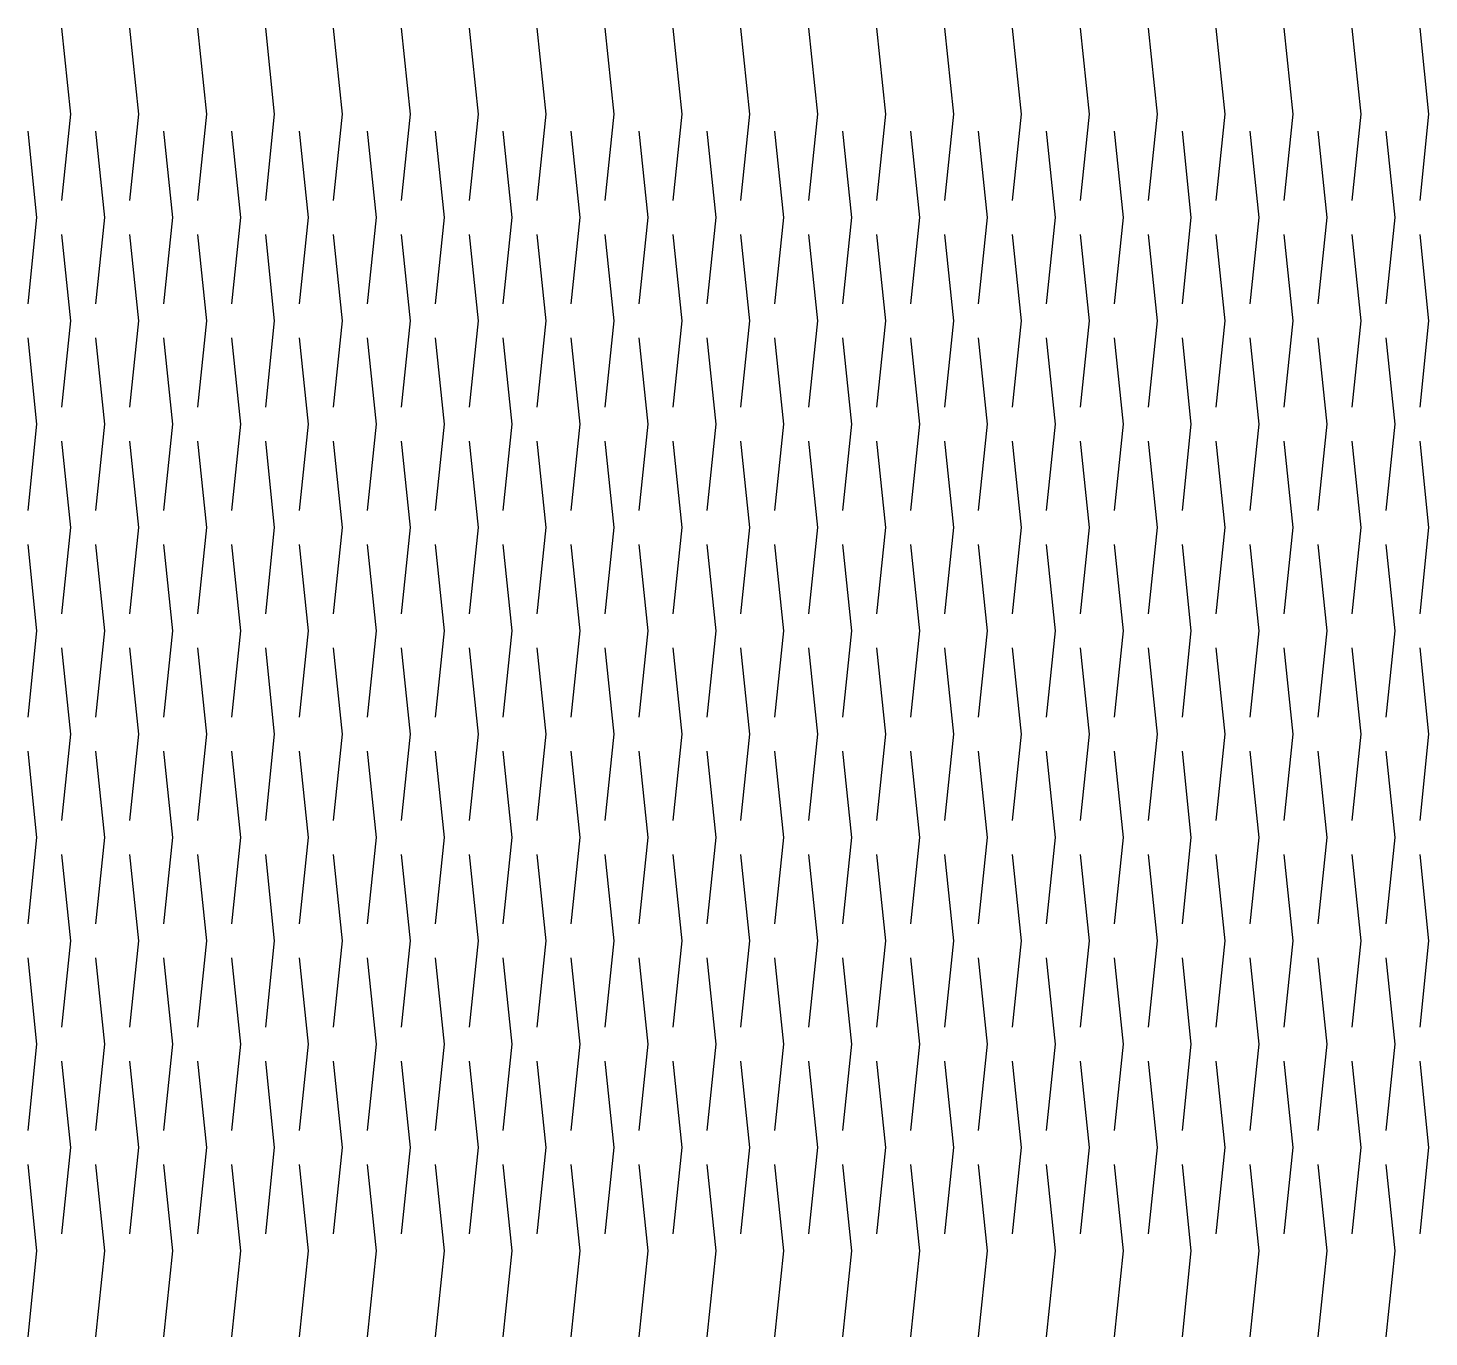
# Model space of a CAD drawing. Header units: millimetres. Extents: x 1.2 to 99.4, y 2.4 to 94.2.
import ezdxf

# ---------------------------------------------------------------- set-up
doc = ezdxf.new("R2010")
doc.units = ezdxf.units.MM
doc.layers.add('CUT', color=1, linetype='Continuous')

msp = doc.modelspace()

# ---------------------------------------------------------------- linework, layer by layer
at = {"layer": 'CUT'}
for points in [[(3.571, 82.15), (4.201, 88.2), (3.571, 94.25)], [(8.333, 82.15), (8.963, 88.2), (8.333, 94.25)], [(13.095, 82.15), (13.725, 88.2), (13.095, 94.25)], [(17.857, 82.15), (18.487, 88.2), (17.857, 94.25)], [(22.619, 82.15), (23.249, 88.2), (22.619, 94.25)], [(27.381, 82.15), (28.011, 88.2), (27.381, 94.25)], [(32.143, 82.15), (32.773, 88.2), (32.143, 94.25)], [(36.905, 82.15), (37.535, 88.2), (36.905, 94.25)], [(41.667, 82.15), (42.297, 88.2), (41.667, 94.25)], [(46.429, 82.15), (47.059, 88.2), (46.429, 94.25)], [(51.19, 82.15), (51.82, 88.2), (51.19, 94.25)], [(55.952, 82.15), (56.582, 88.2), (55.952, 94.25)], [(60.714, 82.15), (61.344, 88.2), (60.714, 94.25)], [(65.476, 82.15), (66.106, 88.2), (65.476, 94.25)], [(70.238, 82.15), (70.868, 88.2), (70.238, 94.25)], [(75, 82.15), (75.63, 88.2), (75, 94.25)], [(79.762, 82.15), (80.392, 88.2), (79.762, 94.25)], [(84.524, 82.15), (85.154, 88.2), (84.524, 94.25)], [(89.286, 82.15), (89.916, 88.2), (89.286, 94.25)], [(94.048, 82.15), (94.678, 88.2), (94.048, 94.25)], [(98.81, 82.15), (99.44, 88.2), (98.81, 94.25)], [(1.19, 74.9), (1.82, 80.95), (1.19, 87)], [(5.952, 74.9), (6.582, 80.95), (5.952, 87)], [(10.714, 74.9), (11.344, 80.95), (10.714, 87)], [(15.476, 74.9), (16.106, 80.95), (15.476, 87)], [(20.238, 74.9), (20.868, 80.95), (20.238, 87)], [(25, 74.9), (25.63, 80.95), (25, 87)], [(29.762, 74.9), (30.392, 80.95), (29.762, 87)], [(34.524, 74.9), (35.154, 80.95), (34.524, 87)], [(39.286, 74.9), (39.916, 80.95), (39.286, 87)], [(44.048, 74.9), (44.678, 80.95), (44.048, 87)], [(48.81, 74.9), (49.44, 80.95), (48.81, 87)], [(53.571, 74.9), (54.201, 80.95), (53.571, 87)], [(58.333, 74.9), (58.963, 80.95), (58.333, 87)], [(63.095, 74.9), (63.725, 80.95), (63.095, 87)], [(67.857, 74.9), (68.487, 80.95), (67.857, 87)], [(72.619, 74.9), (73.249, 80.95), (72.619, 87)], [(77.381, 74.9), (78.011, 80.95), (77.381, 87)], [(82.143, 74.9), (82.773, 80.95), (82.143, 87)], [(86.905, 74.9), (87.535, 80.95), (86.905, 87)], [(91.667, 74.9), (92.297, 80.95), (91.667, 87)], [(96.429, 74.9), (97.059, 80.95), (96.429, 87)], [(3.571, 67.65), (4.201, 73.7), (3.571, 79.75)], [(8.333, 67.65), (8.963, 73.7), (8.333, 79.75)], [(13.095, 67.65), (13.725, 73.7), (13.095, 79.75)], [(17.857, 67.65), (18.487, 73.7), (17.857, 79.75)], [(22.619, 67.65), (23.249, 73.7), (22.619, 79.75)], [(27.381, 67.65), (28.011, 73.7), (27.381, 79.75)], [(32.143, 67.65), (32.773, 73.7), (32.143, 79.75)], [(36.905, 67.65), (37.535, 73.7), (36.905, 79.75)], [(41.667, 67.65), (42.297, 73.7), (41.667, 79.75)], [(46.429, 67.65), (47.059, 73.7), (46.429, 79.75)], [(51.19, 67.65), (51.82, 73.7), (51.19, 79.75)], [(55.952, 67.65), (56.582, 73.7), (55.952, 79.75)], [(60.714, 67.65), (61.344, 73.7), (60.714, 79.75)], [(65.476, 67.65), (66.106, 73.7), (65.476, 79.75)], [(70.238, 67.65), (70.868, 73.7), (70.238, 79.75)], [(75, 67.65), (75.63, 73.7), (75, 79.75)], [(79.762, 67.65), (80.392, 73.7), (79.762, 79.75)], [(84.524, 67.65), (85.154, 73.7), (84.524, 79.75)], [(89.286, 67.65), (89.916, 73.7), (89.286, 79.75)], [(94.048, 67.65), (94.678, 73.7), (94.048, 79.75)], [(98.81, 67.65), (99.44, 73.7), (98.81, 79.75)], [(1.19, 60.4), (1.82, 66.45), (1.19, 72.5)], [(5.952, 60.4), (6.582, 66.45), (5.952, 72.5)], [(10.714, 60.4), (11.344, 66.45), (10.714, 72.5)], [(15.476, 60.4), (16.106, 66.45), (15.476, 72.5)], [(20.238, 60.4), (20.868, 66.45), (20.238, 72.5)], [(25, 60.4), (25.63, 66.45), (25, 72.5)], [(29.762, 60.4), (30.392, 66.45), (29.762, 72.5)], [(34.524, 60.4), (35.154, 66.45), (34.524, 72.5)], [(39.286, 60.4), (39.916, 66.45), (39.286, 72.5)], [(44.048, 60.4), (44.678, 66.45), (44.048, 72.5)], [(48.81, 60.4), (49.44, 66.45), (48.81, 72.5)], [(53.571, 60.4), (54.201, 66.45), (53.571, 72.5)], [(58.333, 60.4), (58.963, 66.45), (58.333, 72.5)], [(63.095, 60.4), (63.725, 66.45), (63.095, 72.5)], [(67.857, 60.4), (68.487, 66.45), (67.857, 72.5)], [(72.619, 60.4), (73.249, 66.45), (72.619, 72.5)], [(77.381, 60.4), (78.011, 66.45), (77.381, 72.5)], [(82.143, 60.4), (82.773, 66.45), (82.143, 72.5)], [(86.905, 60.4), (87.535, 66.45), (86.905, 72.5)], [(91.667, 60.4), (92.297, 66.45), (91.667, 72.5)], [(96.429, 60.4), (97.059, 66.45), (96.429, 72.5)], [(3.571, 53.15), (4.201, 59.2), (3.571, 65.25)], [(8.333, 53.15), (8.963, 59.2), (8.333, 65.25)], [(13.095, 53.15), (13.725, 59.2), (13.095, 65.25)], [(17.857, 53.15), (18.487, 59.2), (17.857, 65.25)], [(22.619, 53.15), (23.249, 59.2), (22.619, 65.25)], [(27.381, 53.15), (28.011, 59.2), (27.381, 65.25)], [(32.143, 53.15), (32.773, 59.2), (32.143, 65.25)], [(36.905, 53.15), (37.535, 59.2), (36.905, 65.25)], [(41.667, 53.15), (42.297, 59.2), (41.667, 65.25)], [(46.429, 53.15), (47.059, 59.2), (46.429, 65.25)], [(51.19, 53.15), (51.82, 59.2), (51.19, 65.25)], [(55.952, 53.15), (56.582, 59.2), (55.952, 65.25)], [(60.714, 53.15), (61.344, 59.2), (60.714, 65.25)], [(65.476, 53.15), (66.106, 59.2), (65.476, 65.25)], [(70.238, 53.15), (70.868, 59.2), (70.238, 65.25)], [(75, 53.15), (75.63, 59.2), (75, 65.25)], [(79.762, 53.15), (80.392, 59.2), (79.762, 65.25)], [(84.524, 53.15), (85.154, 59.2), (84.524, 65.25)], [(89.286, 53.15), (89.916, 59.2), (89.286, 65.25)], [(94.048, 53.15), (94.678, 59.2), (94.048, 65.25)], [(98.81, 53.15), (99.44, 59.2), (98.81, 65.25)], [(1.19, 45.9), (1.82, 51.95), (1.19, 58)], [(5.952, 45.9), (6.582, 51.95), (5.952, 58)], [(10.714, 45.9), (11.344, 51.95), (10.714, 58)], [(15.476, 45.9), (16.106, 51.95), (15.476, 58)], [(20.238, 45.9), (20.868, 51.95), (20.238, 58)], [(25, 45.9), (25.63, 51.95), (25, 58)], [(29.762, 45.9), (30.392, 51.95), (29.762, 58)], [(34.524, 45.9), (35.154, 51.95), (34.524, 58)], [(39.286, 45.9), (39.916, 51.95), (39.286, 58)], [(44.048, 45.9), (44.678, 51.95), (44.048, 58)], [(48.81, 45.9), (49.44, 51.95), (48.81, 58)], [(53.571, 45.9), (54.201, 51.95), (53.571, 58)], [(58.333, 45.9), (58.963, 51.95), (58.333, 58)], [(63.095, 45.9), (63.725, 51.95), (63.095, 58)], [(67.857, 45.9), (68.487, 51.95), (67.857, 58)], [(72.619, 45.9), (73.249, 51.95), (72.619, 58)], [(77.381, 45.9), (78.011, 51.95), (77.381, 58)], [(82.143, 45.9), (82.773, 51.95), (82.143, 58)], [(86.905, 45.9), (87.535, 51.95), (86.905, 58)], [(91.667, 45.9), (92.297, 51.95), (91.667, 58)], [(96.429, 45.9), (97.059, 51.95), (96.429, 58)], [(3.571, 38.65), (4.201, 44.7), (3.571, 50.75)], [(8.333, 38.65), (8.963, 44.7), (8.333, 50.75)], [(13.095, 38.65), (13.725, 44.7), (13.095, 50.75)], [(17.857, 38.65), (18.487, 44.7), (17.857, 50.75)], [(22.619, 38.65), (23.249, 44.7), (22.619, 50.75)], [(27.381, 38.65), (28.011, 44.7), (27.381, 50.75)], [(32.143, 38.65), (32.773, 44.7), (32.143, 50.75)], [(36.905, 38.65), (37.535, 44.7), (36.905, 50.75)], [(41.667, 38.65), (42.297, 44.7), (41.667, 50.75)], [(46.429, 38.65), (47.059, 44.7), (46.429, 50.75)], [(51.19, 38.65), (51.82, 44.7), (51.19, 50.75)], [(55.952, 38.65), (56.582, 44.7), (55.952, 50.75)], [(60.714, 38.65), (61.344, 44.7), (60.714, 50.75)], [(65.476, 38.65), (66.106, 44.7), (65.476, 50.75)], [(70.238, 38.65), (70.868, 44.7), (70.238, 50.75)], [(75, 38.65), (75.63, 44.7), (75, 50.75)], [(79.762, 38.65), (80.392, 44.7), (79.762, 50.75)], [(84.524, 38.65), (85.154, 44.7), (84.524, 50.75)], [(89.286, 38.65), (89.916, 44.7), (89.286, 50.75)], [(94.048, 38.65), (94.678, 44.7), (94.048, 50.75)], [(98.81, 38.65), (99.44, 44.7), (98.81, 50.75)], [(1.19, 31.4), (1.82, 37.45), (1.19, 43.5)], [(5.952, 31.4), (6.582, 37.45), (5.952, 43.5)], [(10.714, 31.4), (11.344, 37.45), (10.714, 43.5)], [(15.476, 31.4), (16.106, 37.45), (15.476, 43.5)], [(20.238, 31.4), (20.868, 37.45), (20.238, 43.5)], [(25, 31.4), (25.63, 37.45), (25, 43.5)], [(29.762, 31.4), (30.392, 37.45), (29.762, 43.5)], [(34.524, 31.4), (35.154, 37.45), (34.524, 43.5)], [(39.286, 31.4), (39.916, 37.45), (39.286, 43.5)], [(44.048, 31.4), (44.678, 37.45), (44.048, 43.5)], [(48.81, 31.4), (49.44, 37.45), (48.81, 43.5)], [(53.571, 31.4), (54.201, 37.45), (53.571, 43.5)], [(58.333, 31.4), (58.963, 37.45), (58.333, 43.5)], [(63.095, 31.4), (63.725, 37.45), (63.095, 43.5)], [(67.857, 31.4), (68.487, 37.45), (67.857, 43.5)], [(72.619, 31.4), (73.249, 37.45), (72.619, 43.5)], [(77.381, 31.4), (78.011, 37.45), (77.381, 43.5)], [(82.143, 31.4), (82.773, 37.45), (82.143, 43.5)], [(86.905, 31.4), (87.535, 37.45), (86.905, 43.5)], [(91.667, 31.4), (92.297, 37.45), (91.667, 43.5)], [(96.429, 31.4), (97.059, 37.45), (96.429, 43.5)], [(3.571, 24.15), (4.201, 30.2), (3.571, 36.25)], [(8.333, 24.15), (8.963, 30.2), (8.333, 36.25)], [(13.095, 24.15), (13.725, 30.2), (13.095, 36.25)], [(17.857, 24.15), (18.487, 30.2), (17.857, 36.25)], [(22.619, 24.15), (23.249, 30.2), (22.619, 36.25)], [(27.381, 24.15), (28.011, 30.2), (27.381, 36.25)], [(32.143, 24.15), (32.773, 30.2), (32.143, 36.25)], [(36.905, 24.15), (37.535, 30.2), (36.905, 36.25)], [(41.667, 24.15), (42.297, 30.2), (41.667, 36.25)], [(46.429, 24.15), (47.059, 30.2), (46.429, 36.25)], [(51.19, 24.15), (51.82, 30.2), (51.19, 36.25)], [(55.952, 24.15), (56.582, 30.2), (55.952, 36.25)], [(60.714, 24.15), (61.344, 30.2), (60.714, 36.25)], [(65.476, 24.15), (66.106, 30.2), (65.476, 36.25)], [(70.238, 24.15), (70.868, 30.2), (70.238, 36.25)], [(75, 24.15), (75.63, 30.2), (75, 36.25)], [(79.762, 24.15), (80.392, 30.2), (79.762, 36.25)], [(84.524, 24.15), (85.154, 30.2), (84.524, 36.25)], [(89.286, 24.15), (89.916, 30.2), (89.286, 36.25)], [(94.048, 24.15), (94.678, 30.2), (94.048, 36.25)], [(98.81, 24.15), (99.44, 30.2), (98.81, 36.25)], [(1.19, 16.9), (1.82, 22.95), (1.19, 29)], [(5.952, 16.9), (6.582, 22.95), (5.952, 29)], [(10.714, 16.9), (11.344, 22.95), (10.714, 29)], [(15.476, 16.9), (16.106, 22.95), (15.476, 29)], [(20.238, 16.9), (20.868, 22.95), (20.238, 29)], [(25, 16.9), (25.63, 22.95), (25, 29)], [(29.762, 16.9), (30.392, 22.95), (29.762, 29)], [(34.524, 16.9), (35.154, 22.95), (34.524, 29)], [(39.286, 16.9), (39.916, 22.95), (39.286, 29)], [(44.048, 16.9), (44.678, 22.95), (44.048, 29)], [(48.81, 16.9), (49.44, 22.95), (48.81, 29)], [(53.571, 16.9), (54.201, 22.95), (53.571, 29)], [(58.333, 16.9), (58.963, 22.95), (58.333, 29)], [(63.095, 16.9), (63.725, 22.95), (63.095, 29)], [(67.857, 16.9), (68.487, 22.95), (67.857, 29)], [(72.619, 16.9), (73.249, 22.95), (72.619, 29)], [(77.381, 16.9), (78.011, 22.95), (77.381, 29)], [(82.143, 16.9), (82.773, 22.95), (82.143, 29)], [(86.905, 16.9), (87.535, 22.95), (86.905, 29)], [(91.667, 16.9), (92.297, 22.95), (91.667, 29)], [(96.429, 16.9), (97.059, 22.95), (96.429, 29)], [(3.571, 9.65), (4.201, 15.7), (3.571, 21.75)], [(8.333, 9.65), (8.963, 15.7), (8.333, 21.75)], [(13.095, 9.65), (13.725, 15.7), (13.095, 21.75)], [(17.857, 9.65), (18.487, 15.7), (17.857, 21.75)], [(22.619, 9.65), (23.249, 15.7), (22.619, 21.75)], [(27.381, 9.65), (28.011, 15.7), (27.381, 21.75)], [(32.143, 9.65), (32.773, 15.7), (32.143, 21.75)], [(36.905, 9.65), (37.535, 15.7), (36.905, 21.75)], [(41.667, 9.65), (42.297, 15.7), (41.667, 21.75)], [(46.429, 9.65), (47.059, 15.7), (46.429, 21.75)], [(51.19, 9.65), (51.82, 15.7), (51.19, 21.75)], [(55.952, 9.65), (56.582, 15.7), (55.952, 21.75)], [(60.714, 9.65), (61.344, 15.7), (60.714, 21.75)], [(65.476, 9.65), (66.106, 15.7), (65.476, 21.75)], [(70.238, 9.65), (70.868, 15.7), (70.238, 21.75)], [(75, 9.65), (75.63, 15.7), (75, 21.75)], [(79.762, 9.65), (80.392, 15.7), (79.762, 21.75)], [(84.524, 9.65), (85.154, 15.7), (84.524, 21.75)], [(89.286, 9.65), (89.916, 15.7), (89.286, 21.75)], [(94.048, 9.65), (94.678, 15.7), (94.048, 21.75)], [(98.81, 9.65), (99.44, 15.7), (98.81, 21.75)], [(1.19, 2.4), (1.82, 8.45), (1.19, 14.5)], [(5.952, 2.4), (6.582, 8.45), (5.952, 14.5)], [(10.714, 2.4), (11.344, 8.45), (10.714, 14.5)], [(15.476, 2.4), (16.106, 8.45), (15.476, 14.5)], [(20.238, 2.4), (20.868, 8.45), (20.238, 14.5)], [(25, 2.4), (25.63, 8.45), (25, 14.5)], [(29.762, 2.4), (30.392, 8.45), (29.762, 14.5)], [(34.524, 2.4), (35.154, 8.45), (34.524, 14.5)], [(39.286, 2.4), (39.916, 8.45), (39.286, 14.5)], [(44.048, 2.4), (44.678, 8.45), (44.048, 14.5)], [(48.81, 2.4), (49.44, 8.45), (48.81, 14.5)], [(53.571, 2.4), (54.201, 8.45), (53.571, 14.5)], [(58.333, 2.4), (58.963, 8.45), (58.333, 14.5)], [(63.095, 2.4), (63.725, 8.45), (63.095, 14.5)], [(67.857, 2.4), (68.487, 8.45), (67.857, 14.5)], [(72.619, 2.4), (73.249, 8.45), (72.619, 14.5)], [(77.381, 2.4), (78.011, 8.45), (77.381, 14.5)], [(82.143, 2.4), (82.773, 8.45), (82.143, 14.5)], [(86.905, 2.4), (87.535, 8.45), (86.905, 14.5)], [(91.667, 2.4), (92.297, 8.45), (91.667, 14.5)], [(96.429, 2.4), (97.059, 8.45), (96.429, 14.5)]]:
    msp.add_lwpolyline(points, dxfattribs=at)

doc.saveas('drawing.dxf')
